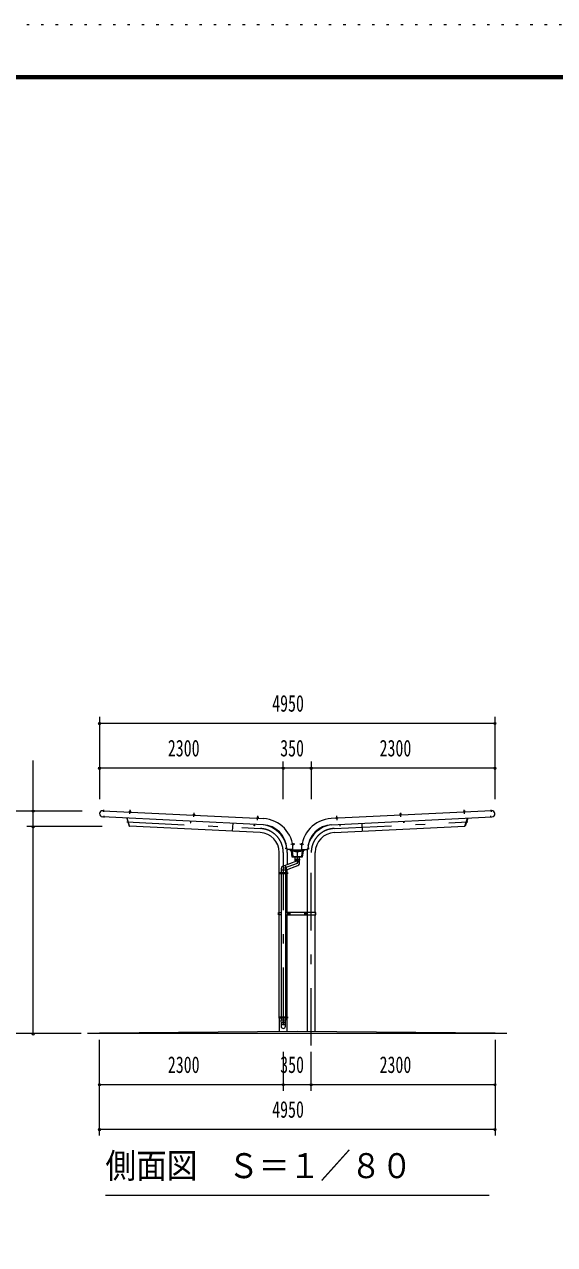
# Model space of a CAD drawing. Units: millimetres, scale not verified, with parts at other scales. Extents: x -35377 to 35393, y -16800 to 16800.
# Drawn here: x 442 to 7078, y 1535 to 16800 of the extents above; entities that cross this region are included whole.
import ezdxf
from ezdxf.enums import TextEntityAlignment as Align

# ---------------------------------------------------------------- set-up
doc = ezdxf.new("R2010")
doc.units = ezdxf.units.MM
doc.header["$LTSCALE"] = 60
doc.linetypes.add('USER3', pattern=[24, 12, -5, 2, -5])
doc.linetypes.add('USER4', pattern=[3, 0.5, -2.5])
for name, color, linetype, lineweight in [('0-2_1-08BOLD', 7, 'Continuous', 18), ('0-3_1-28CENTER', 3, 'USER3', 18), ('0-5_1-58DIM', 3, 'Continuous', 18), ('0-C_F-F1PAPER', 5, 'Continuous', 18), ('0-D_F-E_J_ADD', 5, 'USER4', 18)]:
    doc.layers.add(name, color=color, linetype=linetype, lineweight=lineweight)
doc.styles.add('ＭＳ ゴシック', font='')
doc.styles.get('ＭＳ ゴシック').set_extended_font_data('MS Gothic')

msp = doc.modelspace()

# ---------------------------------------------------------------- linework, layer by layer
at = {"layer": '0-2_1-08BOLD'}
for p, q in [((3428.86, 6787.25), (1419.57, 6885.52)), ((1423.33, 6962.43), (3432.62, 6864.16)), ((1761.91, 6956.61), (1761.66, 6951.49)), ((1768.14, 6951.17), (1768.39, 6956.29)), ((2560.95, 6917.53), (2560.7, 6912.41)), ((2561.65, 6926.82), (2567.65, 6926.53)), ((2567.19, 6912.09), (2567.44, 6917.21)), ((3359.75, 6873.33), (3359.99, 6878.45)), ((3366.48, 6878.13), (3366.23, 6873.02)), ((6290.4, 6962.43), (4281.12, 6864.16)), ((4284.88, 6787.25), (6294.16, 6885.52)), ((4347.26, 6878.13), (4347.51, 6873.02)), ((4353.99, 6873.33), (4353.74, 6878.45)), ((5146.55, 6912.09), (5146.3, 6917.21)), ((5152.08, 6926.82), (5152.51, 6918.02)), ((5152.79, 6917.53), (5153.03, 6912.41)), ((5951.13, 6965.9), (5945.14, 6965.6)), ((5945.59, 6951.17), (5945.35, 6956.29)), ((5951.83, 6956.61), (5952.08, 6951.49)), ((3049.32, 6805.82), (3044.46, 6706.33)), ((4664.41, 6805.82), (4669.28, 6706.33)), ((3631.06, 6190.33), (3631.06, 6440.33)), ((3726.11, 6491.62), (3707.12, 6488.61)), ((3732.67, 6440.33), (3732.67, 6287.84)), ((3803.55, 6478.03), (3741.21, 6477.48)), ((3791.9, 6459.47), (3801.25, 6389.47)), ((3801.98, 6545.59), (3807.03, 6546.4)), ((3808.05, 6539.98), (3802.99, 6539.18)), ((3897.46, 6547.61), (3896.53, 6541.68)), ((3910.75, 6539.18), (3905.69, 6539.98)), ((3906.7, 6546.4), (3911.76, 6545.59)), ((3910.19, 6478.03), (3972.52, 6477.48)), ((3912.49, 6389.47), (3921.84, 6459.47)), ((3929.2, 6459.47), (3918.88, 6382.17)), ((3981.07, 6440.33), (3981.07, 5687.33)), ((3987.63, 6491.62), (4006.61, 6488.61)), ((4082.67, 5687.33), (4082.67, 6440.33)), ((3847.46, 6329.63), (3672.46, 6265.93)), ((3709.36, 6220.85), (3866.28, 6277.95)), ((3801.25, 6389.47), (3912.49, 6389.47)), ((3826.87, 6382.17), (3826.87, 6355.17)), ((3829.37, 6345.05), (3829.37, 6355.17)), ((3884.37, 6355.17), (3884.37, 6345.05)), ((3631.06, 5687.33), (3631.06, 6174.33)), ((3652.76, 6190.33), (3652.76, 6174.33)), ((3709.36, 6217.64), (3654.36, 6217.64)), ((3654.37, 6240.09), (3654.37, 6190.33)), ((3654.37, 6174.33), (3654.37, 4382.93)), ((3678.82, 6190.33), (3678.82, 6174.33)), ((3684.92, 6182.33), (3678.82, 6182.33)), ((3684.92, 6174.33), (3684.92, 6190.33)), ((3709.36, 6240.09), (3709.36, 6190.33)), ((3709.37, 6174.33), (3709.37, 4382.93)), ((3710.96, 6190.33), (3710.96, 6174.33)), ((3732.67, 6190.33), (3732.67, 6229.33)), ((3732.67, 5687.33), (3732.67, 6174.33)), ((3629.47, 5674.33), (3623.37, 5674.33)), ((3629.47, 5661.33), (3629.47, 5687.33)), ((3631.06, 4382.93), (3631.06, 5661.33)), ((3732.67, 4382.93), (3732.67, 5661.33)), ((3734.27, 5661.33), (3734.27, 5687.33)), ((3764.27, 5687.33), (3764.27, 5661.33)), ((3949.47, 5687.33), (3949.47, 5661.33)), ((3979.47, 5687.33), (3979.47, 5661.33)), ((3981.07, 5661.33), (3981.07, 4201.69)), ((4082.67, 4200.92), (4082.67, 5661.33)), ((4084.27, 5661.33), (4084.27, 5687.33)), ((4084.27, 5674.33), (4090.37, 5674.33)), ((3631.06, 4366.93), (3631.06, 4200.92)), ((3652.76, 4382.93), (3652.76, 4366.93)), ((3654.36, 4366.93), (3654.36, 4341.46)), ((3678.82, 4382.93), (3678.82, 4366.93)), ((3678.82, 4374.93), (3684.92, 4374.93)), ((3684.92, 4366.93), (3684.92, 4382.93)), ((3709.36, 4366.93), (3709.36, 4341.46)), ((3710.96, 4382.93), (3710.96, 4366.93)), ((3732.67, 4201.69), (3732.67, 4366.93)), ((6481.87, 4174.33), (1231.87, 4174.33))]:
    msp.add_line(p, q, dxfattribs=at)
for points in [[(1723.23, 6870.67), (1754.88, 6768.42), (1757.94, 6769.37)], [(3394.04, 6689.24), (1757.97, 6769.25), (1726.63, 6870.51)], [(1758.41, 6951.65), (1758.66, 6956.76), (1759.55, 6957.23), (1770.79, 6956.67), (1771.64, 6956.13), (1771.39, 6951.01)], [(1768.17, 6956.8), (1768.6, 6965.6), (1762.61, 6965.9), (1762.18, 6957.1)], [(1762.61, 6965.9), (1763.13, 6966.37), (1768.12, 6966.13), (1768.6, 6965.6)], [(2557.45, 6912.57), (2557.71, 6917.69), (2558.6, 6918.15), (2569.84, 6917.59), (2570.68, 6917.05), (2570.43, 6911.93)], [(2567.22, 6917.72), (2567.65, 6926.53), (2567.17, 6927.05), (2562.18, 6927.29), (2561.65, 6926.82), (2561.22, 6918.02)], [(3369.48, 6872.86), (3369.72, 6877.97), (3368.88, 6878.52), (3357.64, 6879.07), (3356.75, 6878.6), (3356.5, 6873.49)], [(3360.27, 6878.94), (3360.7, 6887.74), (3366.69, 6887.44), (3366.26, 6878.64)], [(3366.69, 6887.44), (3366.22, 6887.97), (3361.22, 6888.21), (3360.7, 6887.74)], [(4319.7, 6689.24), (5955.76, 6769.25), (5987.1, 6870.51)], [(4344.26, 6872.86), (4344.01, 6877.97), (4344.85, 6878.52), (4356.09, 6879.07), (4356.99, 6878.6), (4357.24, 6873.49)], [(4347.05, 6887.44), (4347.52, 6887.97), (4352.52, 6888.21), (4353.04, 6887.74)], [(4353.47, 6878.94), (4353.04, 6887.74), (4347.05, 6887.44), (4347.47, 6878.64)], [(5156.28, 6912.57), (5156.03, 6917.69), (5155.13, 6918.15), (5143.9, 6917.59), (5143.06, 6917.05), (5143.3, 6911.93)], [(5146.52, 6917.72), (5146.09, 6926.53), (5152.08, 6926.82), (5151.56, 6927.29), (5146.57, 6927.05), (5146.09, 6926.53)], [(5955.33, 6951.65), (5955.08, 6956.76), (5954.18, 6957.23), (5942.94, 6956.67), (5942.1, 6956.13), (5942.35, 6951.01)], [(5945.57, 6956.8), (5945.14, 6965.6), (5945.61, 6966.13), (5950.6, 6966.37), (5951.13, 6965.9), (5951.56, 6957.1)], [(5990.5, 6870.67), (5958.85, 6768.42), (5955.8, 6769.37)], [(2521.75, 6831.62), (2520.78, 6811.64), (2523.97, 6811.48), (2524.95, 6831.46)], [(3324, 6792.38), (3323.02, 6772.41), (3319.82, 6772.56), (3320.8, 6792.54)], [(4389.74, 6792.38), (4390.72, 6772.41), (4393.91, 6772.56), (4392.94, 6792.54)], [(5191.98, 6831.62), (5192.96, 6811.64), (5189.76, 6811.48), (5188.78, 6831.46)], [(3707.12, 6488.61), (3706.62, 6491.77), (3725.91, 6494.83)], [(3918.88, 6382.17), (3794.86, 6382.17), (3784.53, 6459.47)], [(3921.65, 6458.06), (3856.87, 6443.08), (3792.09, 6458.06)], [(3803.5, 6535.97), (3808.55, 6536.77), (3808.91, 6537.71), (3807.16, 6548.82), (3806.52, 6549.6), (3801.46, 6548.8)], [(3807.57, 6546.23), (3816.27, 6547.61), (3817.21, 6541.68), (3808.51, 6540.31)], [(3817.21, 6541.68), (3817.62, 6542.26), (3816.85, 6547.19), (3816.27, 6547.61)], [(3905.23, 6540.31), (3896.53, 6541.68), (3896.11, 6542.26), (3896.89, 6547.19)], [(3896.89, 6547.19), (3897.46, 6547.61), (3906.17, 6546.23)], [(3912.27, 6548.8), (3907.21, 6549.6), (3906.58, 6548.82), (3904.82, 6537.71), (3905.18, 6536.77), (3910.24, 6535.97)], [(4006.61, 6488.61), (4007.11, 6491.77), (3987.82, 6494.83)], [(3826.87, 6355.17), (3886.87, 6355.17), (3886.87, 6382.17)], [(3884.37, 6303.79), (3884.37, 6323.06), (3886.37, 6345.05), (3827.37, 6345.05), (3829.37, 6323.05)], [(3654.37, 5661.33), (3623.37, 5661.33), (3623.37, 5687.33), (3654.37, 5687.33)], [(3709.37, 5661.33), (4090.37, 5661.33), (4090.37, 5687.33), (3709.37, 5687.33)], [(3652.36, 4341.46), (3654.36, 4291.8), (3654.36, 4265.96)], [(3709.36, 4265.96), (3709.36, 4291.8), (3711.36, 4341.46), (3652.36, 4341.46)], [(1381.87, 4174.33), (1381.87, 4184.33), (3856.87, 4204.33), (6331.87, 4184.33), (6331.87, 4174.33)]]:
    msp.add_lwpolyline(points, dxfattribs=at)
for points in [[(1756.83, 6950.12), (1772.81, 6949.34), (1772.89, 6950.94), (1756.91, 6951.72)], [(2555.87, 6911.05), (2555.95, 6912.64), (2571.93, 6911.86), (2571.86, 6910.26)], [(3370.9, 6871.18), (3370.98, 6872.78), (3354.99, 6873.56), (3354.92, 6871.97)], [(4342.84, 6871.18), (4358.82, 6871.97), (4358.74, 6873.56), (4342.76, 6872.78)], [(5157.86, 6911.05), (5157.78, 6912.64), (5141.8, 6911.86), (5141.88, 6910.26)], [(5956.9, 6950.12), (5940.93, 6949.34), (5940.84, 6950.94), (5956.83, 6951.72)], [(3774.37, 6459.47), (3774.37, 6474.47), (3939.37, 6474.47), (3939.37, 6459.47)], [(3802.15, 6534.23), (3799.65, 6550.04), (3801.23, 6550.29), (3803.73, 6534.49)], [(3910, 6534.49), (3911.58, 6534.23), (3914.09, 6550.04), (3912.51, 6550.29)], [(3734.27, 6174.33), (3629.47, 6174.33), (3629.47, 6190.33), (3734.27, 6190.33)], [(3744.14, 5677.22), (3749.14, 5680.11), (3754.14, 5677.22), (3754.14, 5671.45), (3749.14, 5668.56), (3744.14, 5671.45)], [(3959.59, 5671.45), (3959.59, 5677.22), (3964.59, 5680.11), (3969.6, 5677.22), (3969.6, 5671.45), (3964.59, 5668.56)], [(3734.26, 4366.93), (3629.47, 4366.93), (3629.47, 4382.93), (3734.26, 4382.93)]]:
    msp.add_lwpolyline(points, close=True, dxfattribs=at)
for centre, radius in [((3749.14, 5674.33), 6.25), ((3749.14, 5674.33), 4.9), ((3964.59, 5674.33), 6.25), ((3964.59, 5674.33), 4.9)]:
    msp.add_circle(centre, radius, dxfattribs=at)
for centre, radius, start, end in [((1421.45, 6923.97), 38.5, 87.19829, 267.19829), ((1757.73, 6948.08), 2, 87.1998, 267.1998), ((1760.17, 6954.32), 2.88, 52.81573, 112.81573), ((1764.65, 6946.21), 10.75, 69.61203, 104.78795), ((1769.9, 6953.84), 2.88, 61.58424, 121.58424), ((1771.71, 6947.39), 2, 267.20061, 87.20061), ((2556.77, 6909), 2, 87.1998, 267.1998), ((2559.21, 6915.24), 2.88, 52.81573, 112.81573), ((2563.69, 6907.13), 10.75, 69.61203, 104.78795), ((2568.94, 6914.76), 2.88, 61.58424, 121.58424), ((2570.76, 6908.31), 2, 267.20061, 87.20061), ((3355.82, 6869.92), 2, 87.1998, 267.1998), ((3358.25, 6876.16), 2.88, 52.81573, 112.81573), ((3362.74, 6868.06), 10.75, 69.61203, 104.78795), ((3367.99, 6875.68), 2.88, 61.58424, 121.58424), ((3369.81, 6869.24), 2, 267.20061, 87.20061), ((4343.93, 6869.24), 2, 92.79939, 272.79939), ((4345.75, 6875.68), 2.88, 58.41576, 118.41576), ((4351, 6868.06), 10.75, 75.21205, 110.38797), ((4355.48, 6876.16), 2.88, 67.18427, 127.18427), ((4357.92, 6869.92), 2, 272.8002, 92.8002), ((5142.98, 6908.31), 2, 92.79939, 272.79939), ((5144.79, 6914.76), 2.88, 58.41576, 118.41576), ((5150.04, 6907.13), 10.75, 75.21205, 110.38797), ((5154.52, 6915.24), 2.88, 67.18427, 127.18427), ((5156.96, 6909), 2, 272.8002, 92.8002), ((5942.02, 6947.39), 2, 92.79939, 272.79939), ((5943.84, 6953.84), 2.88, 58.41576, 118.41576), ((5949.09, 6946.21), 10.75, 75.21205, 110.38797), ((5953.57, 6954.32), 2.88, 67.18427, 127.18427), ((5956.01, 6948.08), 2, 272.8002, 92.8002), ((6292.28, 6923.97), 38.5, 272.80171, 92.80171), ((3413.56, 6474.63), 313, 3.12109, 87.19995), ((3413.56, 6474.63), 390, 359.97697, 87.20001), ((3381.86, 6440.33), 350.8, 13.59305, 80.90588), ((4300.17, 6474.63), 390, 92.79999, 180.02303), ((4300.17, 6474.63), 313, 92.80005, 176.87891), ((4331.87, 6440.33), 350.8, 99.09412, 166.40695), ((3381.86, 6440.33), 249.2, 0, 87.19994), ((4331.87, 6440.33), 249.2, 92.80006, 180), ((3741.08, 6492.49), 15, 183.12274, 270.49994), ((3381.86, 6440.33), 350.8, 0, 6.85475), ((3413.56, 6474.63), 375, 359.97604, 0.49962), ((3798.15, 6548.79), 1.67, 8.99695, 188.99695), ((3800.45, 6534.98), 1.56, 188.99661, 8.99661), ((3804.43, 6547.63), 2.88, 334.61195, 34.61195), ((3797.42, 6541.59), 10.75, 351.41122, 26.58714), ((3805.96, 6538.01), 2.88, 343.38046, 43.38046), ((3907.78, 6538.01), 2.88, 136.61954, 196.61954), ((3916.31, 6541.59), 10.75, 153.41286, 188.58878), ((3909.3, 6547.63), 2.88, 145.38805, 205.38805), ((3913.28, 6534.98), 1.56, 171.00339, 351.00339), ((3915.58, 6548.79), 1.67, 351.00305, 171.00305), ((4300.17, 6474.63), 375, 179.50038, 180.02396), ((3972.66, 6492.49), 15, 269.50006, 356.87726), ((4331.87, 6440.33), 350.8, 173.14525, 180), ((3681.87, 6240.09), 27.5, 110.00229, 180), ((3678.07, 6238.71), 44.27, 341.60916, 58.39587), ((3856.87, 6303.79), 27.5, 289.99896, 110.00061), ((3681.87, 4290.82), 27.55, 3.55867, 176.44133), ((3681.87, 4264.25), 27.55, 3.55867, 176.44133), ((3681.87, 4267.67), 27.55, 183.56303, 356.43697)]:
    msp.add_arc(centre, radius, start, end, dxfattribs=at)
at = {"layer": '0-3_1-28CENTER'}
for p, q in [((1432.53, 6972.29), (1431.34, 6948.02)), ((1437, 6900.09), (1435.82, 6875.82)), ((1763.52, 6923.2), (1766.05, 6974.9)), ((2562.57, 6884.12), (2565.1, 6935.82)), ((3361.61, 6845.04), (3364.14, 6896.74)), ((4349.59, 6896.74), (4352.12, 6845.04)), ((5148.64, 6935.82), (5151.17, 6884.12)), ((5950.21, 6923.2), (5947.68, 6974.9)), ((6276.73, 6900.09), (6277.92, 6875.82)), ((6281.21, 6972.29), (6282.4, 6948.02)), ((1723.52, 6821.8), (3396.52, 6739.97)), ((4317.21, 6739.97), (5990.21, 6821.8)), ((3681.87, 6440.33), (3681.87, 4024.33)), ((3825.79, 6546.08), (3774.66, 6537.98)), ((3939.07, 6537.98), (3887.95, 6546.08)), ((4031.87, 4024.33), (4031.87, 6440.33)), ((3736.64, 5674.33), (3761.64, 5674.33)), ((3749.14, 5661.83), (3749.14, 5686.83)), ((3977.09, 5674.33), (3952.09, 5674.33)), ((3964.59, 5686.83), (3964.59, 5661.83))]:
    msp.add_line(p, q, dxfattribs=at)
msp.add_lwpolyline([(3856.87, 6474.47), (3856.87, 6303.8), (3681.87, 6240.09)], dxfattribs=at)
for centre, start, end in [((3381.86, 6440.33), 0, 87.19994), ((4331.87, 6440.33), 92.80006, 180)]:
    msp.add_arc(centre, 300, start, end, dxfattribs=at)
at = {"layer": '0-5_1-58DIM'}
for p, q in [((1381.87, 8139.33), (1381.87, 7106.33)), ((6331.87, 7106.33), (6331.87, 8139.33)), ((1397.87, 8059.33), (1365.87, 8059.33)), ((1381.87, 8059.33), (6331.87, 8059.33)), ((6347.87, 8059.33), (6315.87, 8059.33)), ((551.87, 6963.33), (551.87, 7591.33)), ((1397.87, 7499.33), (1365.87, 7499.33)), ((1381.87, 7499.33), (3681.87, 7499.33)), ((3697.87, 7499.33), (3665.87, 7499.33)), ((3681.87, 7106.33), (3681.87, 7579.33)), ((3681.87, 7499.33), (4031.87, 7499.33)), ((4047.87, 7499.33), (4015.87, 7499.33)), ((4031.87, 7579.33), (4031.87, 7106.33)), ((4031.87, 7499.33), (6331.87, 7499.33)), ((6347.87, 7499.33), (6315.87, 7499.33)), ((-88.13, 6963.33), (1163.58, 6963.33)), ((567.87, 6963.33), (535.87, 6963.33)), ((551.87, 6766.33), (551.87, 6963.33)), ((1413.58, 6766.33), (471.87, 6766.33)), ((567.87, 6766.33), (535.87, 6766.33)), ((551.87, 4174.33), (551.87, 6766.33)), ((1151.87, 4174.33), (-88.13, 4174.33)), ((567.87, 4174.33), (535.87, 4174.33)), ((1381.87, 2899.33), (1381.87, 4094.33)), ((6331.87, 4094.33), (6331.87, 2899.33)), ((3681.87, 3944.33), (3681.87, 3459.33)), ((4031.87, 3459.33), (4031.87, 3944.33)), ((1397.87, 3539.33), (1365.87, 3539.33)), ((1381.87, 3539.33), (3681.87, 3539.33)), ((3697.87, 3539.33), (3665.87, 3539.33)), ((3681.87, 3539.33), (4031.87, 3539.33)), ((4047.87, 3539.33), (4015.87, 3539.33)), ((4031.87, 3539.33), (6331.87, 3539.33)), ((6347.87, 3539.33), (6315.87, 3539.33)), ((1397.87, 2979.33), (1365.87, 2979.33)), ((1381.87, 2979.33), (6331.87, 2979.33)), ((6347.87, 2979.33), (6315.87, 2979.33)), ((6256.87, 2149.33), (1456.87, 2149.33))]:
    msp.add_line(p, q, dxfattribs=at)
for centre in [(1381.87, 8059.33), (6331.87, 8059.33), (1381.87, 7499.33), (3681.87, 7499.33), (4031.87, 7499.33), (6331.87, 7499.33), (551.87, 6963.33), (551.87, 6766.33), (551.87, 4174.33), (1381.87, 3539.33), (3681.87, 3539.33), (4031.87, 3539.33), (6331.87, 3539.33), (1381.87, 2979.33), (6331.87, 2979.33)]:
    msp.add_arc(centre, 16, 180, 0, dxfattribs=at)
at = {"layer": '0-C_F-F1PAPER'}
for points in [[(34593.25, -16000), (-11326.75, -16000), (-11326.75, 16160), (34593.25, 16160)], [(34589.25, -15996), (-11322.75, -15996), (-11322.75, 16156), (34589.25, 16156)], [(34585.25, -15992), (34585.25, 16152), (-11318.75, 16152), (-11318.75, -15992)], [(34581.25, -15988), (-11314.75, -15988), (-11314.75, 16148), (34581.25, 16148)], [(34577.25, -15984), (34577.25, 16144), (-11310.75, 16144), (-11310.75, -15984)], [(34573.25, -15980), (-11306.75, -15980), (-11306.75, 16140), (34573.25, 16140)], [(34569.25, -15976), (34569.25, 16136), (-11302.75, 16136), (-11302.75, -15976)], [(34565.25, -15972), (-11298.75, -15972), (-11298.75, 16132), (34565.25, 16132)], [(34561.25, -15968), (-11294.75, -15968), (-11294.75, 16128), (34561.25, 16128)], [(34557.25, -15964), (-11290.75, -15964), (-11290.75, 16124), (34557.25, 16124)], [(34553.25, -15960), (34553.25, 16120), (-11286.75, 16120), (-11286.75, -15960)]]:
    msp.add_lwpolyline(points, close=True, dxfattribs=at)
at = {"layer": '0-D_F-E_J_ADD'}
msp.add_lwpolyline([(35393.25, -16800), (-12126.75, -16800), (-12126.75, 16800), (35393.25, 16800)], close=True, dxfattribs=at)

# ---------------------------------------------------------------- texts
at = {"layer": '0-5_1-58DIM', "color": 7, "style": 'ＭＳ ゴシック'}
for s, height, width, p in [('4950', 208.4, 0.7, (3543.34, 8139.33)), ('2300', 208.4, 0.7, (2237.57, 7579.33)), ('350', 208.4, 0.7, (3643.63, 7579.33)), ('2300', 208.4, 0.7, (4887.57, 7579.33)), ('2300', 208.4, 0.7, (2237.57, 3619.33)), ('350', 208.4, 0.7, (3643.63, 3619.33)), ('2300', 208.4, 0.7, (4887.57, 3619.33)), ('4950', 208.4, 0.7, (3543.34, 3059.33)), ('側面図\u3000Ｓ＝１／８０', 312.6, 0.9, (1456.87, 2271.97))]:
    msp.add_text(s, height=height, dxfattribs=dict(at, width=width)).set_placement(p, align=Align.BOTTOM_LEFT)

doc.saveas('drawing.dxf')
